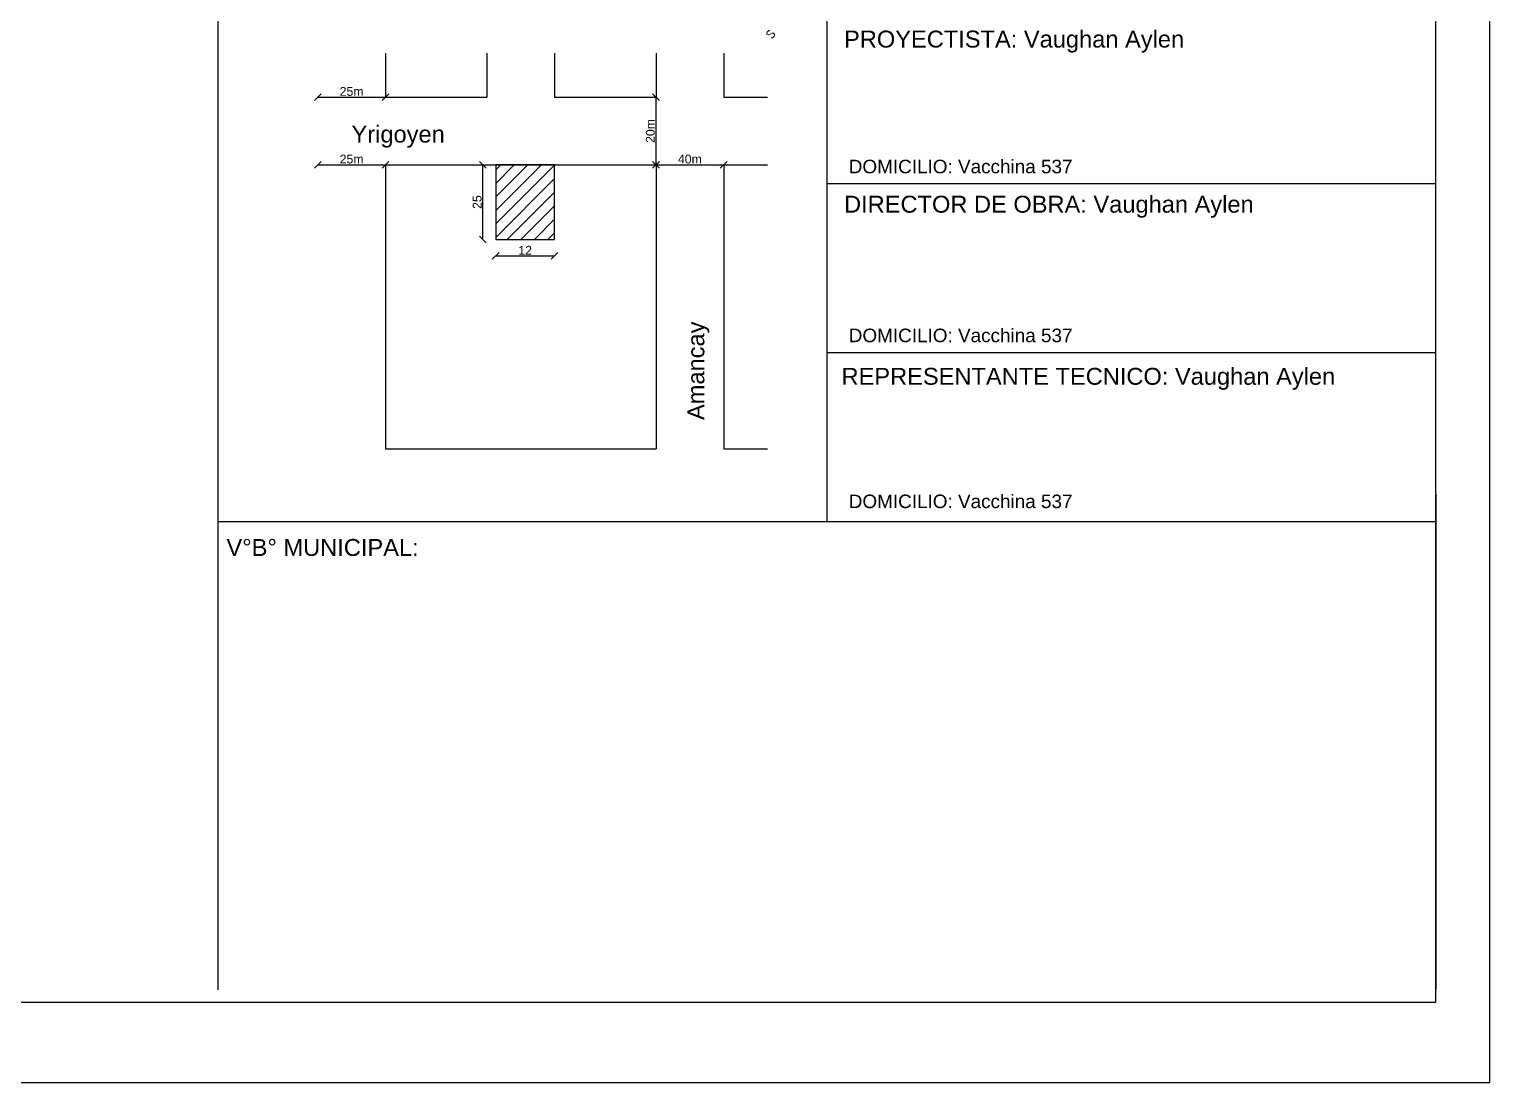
# Model space of a CAD drawing. Header units: millimetres. Extents: x 1356 to 2849, y 1307 to 1361.
# Drawn here: x 2563.93 to 2585.52, y 1326.13 to 1341.71 of the extents above; entities that cross this region are included whole.
import ezdxf

# ---------------------------------------------------------------- set-up
doc = ezdxf.new("R2010")
doc.units = ezdxf.units.MM
doc.styles.get("Standard").update_dxf_attribs({"font": 'arial.ttf'})
doc.styles.add('STYLE3', font='romans.shx', dxfattribs={"height": 0.08})
doc.styles.add('TEXTO1', font='sanss___.ttf', dxfattribs={"height": 0.3})
doc.dimstyles.new('Joel', dxfattribs={"dimtxt": 0.13, "dimasz": 0.1, "dimexe": 1.25, "dimexo": 0.625, "dimgap": 0.0176, "dimtad": 1, "dimtxsty": 'Standard', "dimblk": 'OBLIQUE', "dimcen": 2.5, "dimse1": 1, "dimse2": 1, "dimclre": 256, "dimadec": 0, "dimazin": 0, "dimtfac": 1, "dimtmove": 0, "dimatfit": 3, "dimldrblk": 'OBLIQUE', "dimfxl": 1, "dimarcsym": 0})

# ---------------------------------------------------------------- blocks, each defined once
blk = doc.blocks.new('_Oblique')
at = {"color": 0, "linetype": 'ByBlock', "lineweight": -2}
blk.add_line((-0.5, -0.5), (0.5, 0.5), dxfattribs=at)
blk = doc.blocks.new('*D50')
at = {"color": 0, "lineweight": -2, "ltscale": 0.01, "transparency": 16777216}
blk.add_line((2573.194, 1339.705), (2574.194, 1339.705), dxfattribs=at)
at = {"layer": 'Defpoints', "color": 0, "ltscale": 0.01, "transparency": 16777216}
for p in [(2573.194, 1339.705), (2574.194, 1339.705), (2574.194, 1339.705)]:
    blk.add_point(p, dxfattribs=at)
at = {"color": 0, "lineweight": -2, "ltscale": 0.01, "transparency": 16777216, "xscale": 0.1, "yscale": 0.1, "zscale": 0.1, "rotation": 180}
blk.add_blockref('_Oblique', (2573.194, 1339.705), dxfattribs=at)
at = {"color": 0, "lineweight": -2, "ltscale": 0.01, "transparency": 16777216, "xscale": 0.1, "yscale": 0.1, "zscale": 0.1}
blk.add_blockref('_Oblique', (2574.194, 1339.705), dxfattribs=at)
at = {"color": 0, "ltscale": 0.01, "transparency": 16777216, "insert": (2573.694, 1339.789), "char_height": 0.13, "attachment_point": 5}
blk.add_mtext('40m', dxfattribs=at)
blk = doc.blocks.new('*D51')
at = {"color": 0, "lineweight": -2, "ltscale": 0.01, "transparency": 16777216}
blk.add_line((2573.194, 1339.705), (2573.194, 1340.705), dxfattribs=at)
at = {"layer": 'Defpoints', "color": 0, "ltscale": 0.01, "transparency": 16777216}
for p in [(2573.194, 1340.705), (2573.194, 1340.705), (2573.194, 1339.705)]:
    blk.add_point(p, dxfattribs=at)
at = {"color": 0, "lineweight": -2, "ltscale": 0.01, "transparency": 16777216, "xscale": 0.1, "yscale": 0.1, "zscale": 0.1}
for p, rotation in [((2573.194, 1340.705), 90), ((2573.194, 1339.705), 270)]:
    blk.add_blockref('_Oblique', p, dxfattribs=dict(at, rotation=rotation))
at = {"color": 0, "ltscale": 0.01, "transparency": 16777216, "insert": (2573.11, 1340.205), "char_height": 0.13, "attachment_point": 5, "rotation": 90}
blk.add_mtext('20m', dxfattribs=at)
blk = doc.blocks.new('*D52')
at = {"color": 0, "lineweight": -2, "ltscale": 0.01, "transparency": 16777216}
blk.add_line((2568.194, 1340.705), (2569.194, 1340.705), dxfattribs=at)
at = {"layer": 'Defpoints', "color": 0, "ltscale": 0.01, "transparency": 16777216}
for p in [(2568.194, 1340.705), (2569.194, 1340.705), (2569.194, 1340.705)]:
    blk.add_point(p, dxfattribs=at)
at = {"color": 0, "lineweight": -2, "ltscale": 0.01, "transparency": 16777216, "xscale": 0.1, "yscale": 0.1, "zscale": 0.1, "rotation": 180}
blk.add_blockref('_Oblique', (2568.194, 1340.705), dxfattribs=at)
at = {"color": 0, "lineweight": -2, "ltscale": 0.01, "transparency": 16777216, "xscale": 0.1, "yscale": 0.1, "zscale": 0.1}
blk.add_blockref('_Oblique', (2569.194, 1340.705), dxfattribs=at)
at = {"color": 0, "ltscale": 0.01, "transparency": 16777216, "insert": (2568.694, 1340.789), "char_height": 0.13, "attachment_point": 5}
blk.add_mtext('25m', dxfattribs=at)
blk = doc.blocks.new('*D53')
at = {"color": 0, "lineweight": -2, "ltscale": 0.01, "transparency": 16777216}
blk.add_line((2568.194, 1339.705), (2569.194, 1339.705), dxfattribs=at)
at = {"layer": 'Defpoints', "color": 0, "ltscale": 0.01, "transparency": 16777216}
for p in [(2568.194, 1339.705), (2569.194, 1339.705), (2569.194, 1339.705)]:
    blk.add_point(p, dxfattribs=at)
at = {"color": 0, "lineweight": -2, "ltscale": 0.01, "transparency": 16777216, "xscale": 0.1, "yscale": 0.1, "zscale": 0.1, "rotation": 180}
blk.add_blockref('_Oblique', (2568.194, 1339.705), dxfattribs=at)
at = {"color": 0, "lineweight": -2, "ltscale": 0.01, "transparency": 16777216, "xscale": 0.1, "yscale": 0.1, "zscale": 0.1}
blk.add_blockref('_Oblique', (2569.194, 1339.705), dxfattribs=at)
at = {"color": 0, "ltscale": 0.01, "transparency": 16777216, "insert": (2568.694, 1339.789), "char_height": 0.13, "attachment_point": 5}
blk.add_mtext('25m', dxfattribs=at)
blk = doc.blocks.new('*D54')
at = {"color": 0, "lineweight": -2, "ltscale": 0.01, "transparency": 16777216}
blk.add_line((2570.634, 1338.602), (2570.634, 1339.705), dxfattribs=at)
at = {"layer": 'Defpoints', "color": 0, "ltscale": 0.01, "transparency": 16777216}
for p in [(2570.634, 1339.705), (2570.824, 1339.705), (2570.824, 1338.602)]:
    blk.add_point(p, dxfattribs=at)
at = {"color": 0, "lineweight": -2, "ltscale": 0.01, "transparency": 16777216, "xscale": 0.1, "yscale": 0.1, "zscale": 0.1}
for p, rotation in [((2570.634, 1339.705), 90), ((2570.634, 1338.602), 270)]:
    blk.add_blockref('_Oblique', p, dxfattribs=dict(at, rotation=rotation))
at = {"color": 0, "ltscale": 0.01, "transparency": 16777216, "insert": (2570.55, 1339.154), "char_height": 0.13, "attachment_point": 5, "rotation": 90}
blk.add_mtext('25', dxfattribs=at)
blk = doc.blocks.new('*D55')
at = {"color": 0, "lineweight": -2, "ltscale": 0.01, "transparency": 16777216}
blk.add_line((2570.824, 1338.358), (2571.694, 1338.358), dxfattribs=at)
at = {"layer": 'Defpoints', "color": 0, "ltscale": 0.01, "transparency": 16777216}
for p in [(2570.824, 1338.602), (2571.694, 1338.602), (2571.694, 1338.358)]:
    blk.add_point(p, dxfattribs=at)
at = {"color": 0, "lineweight": -2, "ltscale": 0.01, "transparency": 16777216, "xscale": 0.1, "yscale": 0.1, "zscale": 0.1, "rotation": 180}
blk.add_blockref('_Oblique', (2570.824, 1338.358), dxfattribs=at)
at = {"color": 0, "lineweight": -2, "ltscale": 0.01, "transparency": 16777216, "xscale": 0.1, "yscale": 0.1, "zscale": 0.1}
blk.add_blockref('_Oblique', (2571.694, 1338.358), dxfattribs=at)
at = {"color": 0, "ltscale": 0.01, "transparency": 16777216, "insert": (2571.259, 1338.441), "char_height": 0.13, "attachment_point": 5}
blk.add_mtext('12', dxfattribs=at)

msp = doc.modelspace()

# ---------------------------------------------------------------- hatches: boundary and pattern name
h = msp.add_hatch()
h.set_pattern_fill('JIS_WOOD', color=256, scale=0.2, style=0)
h.set_pattern_definition([(45, (1706.69013, 36.09679), (-0.1, 0.1), [])])
h.paths.add_polyline_path([(2571.69376, 1338.60245), (2571.69376, 1339.70539), (2570.82359, 1339.70539), (2570.82359, 1338.60245)])

# ---------------------------------------------------------------- linework, layer by layer
for p, q in [((2585.5182, 1326.1307), (2585.5182, 1357.7507)), ((2566.7182, 1356.92976), (2566.7182, 1327.50461)), ((2584.71804, 1356.92976), (2584.7182, 1327.50461)), ((2584.7182, 1327.32459), (2584.7182, 1356.92976)), ((2575.7182, 1349.42976), (2575.7182, 1334.42976)), ((2569.19376, 1341.35539), (2569.19376, 1340.70539)), ((2570.69376, 1341.35539), (2570.69376, 1340.70539)), ((2571.69376, 1341.35539), (2571.69376, 1340.70539)), ((2573.19376, 1341.35539), (2573.19376, 1340.70539)), ((2574.19376, 1341.35539), (2574.19376, 1340.70539)), ((2569.19376, 1339.70539), (2569.19376, 1335.50539)), ((2573.19376, 1339.70539), (2573.19376, 1335.50539)), ((2574.19376, 1339.70539), (2574.19376, 1335.50539)), ((2575.7182, 1339.42976), (2584.7182, 1339.42976)), ((2575.7182, 1336.92976), (2584.7182, 1336.92976)), ((2566.7182, 1334.42976), (2584.7182, 1334.42976)), ((2518.40486, 1327.32459), (2584.7182, 1327.32459)), ((2585.5182, 1326.1307), (2518.40486, 1326.1307))]:
    msp.add_line(p, q)
at = {"ltscale": 0.6}
for p, q in [((2569.19376, 1340.70539), (2570.69376, 1340.70539)), ((2571.69376, 1340.70539), (2573.19376, 1340.70539)), ((2574.19376, 1340.70539), (2574.84376, 1340.70539)), ((2569.19376, 1339.70539), (2573.19376, 1339.70539)), ((2574.19376, 1339.70539), (2574.84376, 1339.70539)), ((2569.19376, 1335.50539), (2573.19376, 1335.50539)), ((2574.19376, 1335.50539), (2574.84376, 1335.50539))]:
    msp.add_line(p, q, dxfattribs=at)
msp.add_lwpolyline([(2571.69376, 1339.70539), (2570.82359, 1339.70539), (2570.82359, 1338.60245), (2571.69376, 1338.60245)], close=True)

# ---------------------------------------------------------------- texts
for s, height, rotation, style, p in [('S', 0.11812, 50.444786, 'STYLE3', (2574.90132, 1341.56119)), ('Amancay', 0.25, 90, 'TEXTO1', (2573.90757, 1335.93131))]:
    msp.add_text(s, height=height, rotation=rotation, dxfattribs=dict(style=style)).set_placement(p)
at = {"style": 'TEXTO1'}
for s, height, p in [('PROYECTISTA: Vaughan Aylen ', 0.25, (2575.97308, 1341.43883)), ('Yrigoyen', 0.25, (2568.69262, 1340.03373)), ('DOMICILIO: Vacchina 537', 0.2, (2576.04305, 1339.57931, 138.91055)), ('DIRECTOR DE OBRA: Vaughan Aylen    ', 0.25, (2575.97308, 1338.99714)), ('DOMICILIO: Vacchina 537', 0.2, (2576.04305, 1337.08203, 138.91055)), ('REPRESENTANTE TECNICO: Vaughan Aylen', 0.25, (2575.93582, 1336.45212)), ('DOMICILIO: Vacchina 537', 0.2, (2576.04305, 1334.62834, 138.91055)), ('V°B° MUNICIPAL:', 0.25, (2566.84429, 1333.92152))]:
    msp.add_text(s, height=height, dxfattribs=at).set_placement(p)

# ---------------------------------------------------------------- dimensions: what is measured, and where the dimension line sits
at = {"ltscale": 0.01}
for base, p1, p2, text, picture, middle in [((2569.19376, 1340.70539), (2568.19376, 1340.70539), (2569.19376, 1340.70539), '25m', '*D52', (2568.69376, 1340.78937)), ((2569.19376, 1339.70539), (2568.19376, 1339.70539), (2569.19376, 1339.70539), '25m', '*D53', (2568.69376, 1339.78937)), ((2574.19376, 1339.70539), (2573.19376, 1339.70539), (2574.19376, 1339.70539), '40m', '*D50', (2573.69376, 1339.78937)), ((2571.69376, 1338.3578), (2570.82359, 1338.60245), (2571.69376, 1338.60245), '12', '*D55', (2571.25868, 1338.44067))]:
    dim = msp.add_linear_dim(base=base, p1=p1, p2=p2, text=text, dimstyle='Joel', dxfattribs=at)
    dim.commit()
    dim.dimension.update_dxf_attribs({"geometry": picture, "text_midpoint": middle})
for base, p1, p2, text, picture, middle in [((2573.19376, 1340.70539), (2573.19376, 1339.70539), (2573.19376, 1340.70539), '20m', '*D51', (2573.10979, 1340.20539)), ((2570.63351, 1339.70539), (2570.82359, 1338.60245), (2570.82359, 1339.70539), '25', '*D54', (2570.54953, 1339.15392))]:
    dim = msp.add_linear_dim(base=base, p1=p1, p2=p2, angle=90, text=text, dimstyle='Joel', dxfattribs=at)
    dim.commit()
    dim.dimension.update_dxf_attribs({"geometry": picture, "text_midpoint": middle})

doc.saveas('drawing.dxf')
